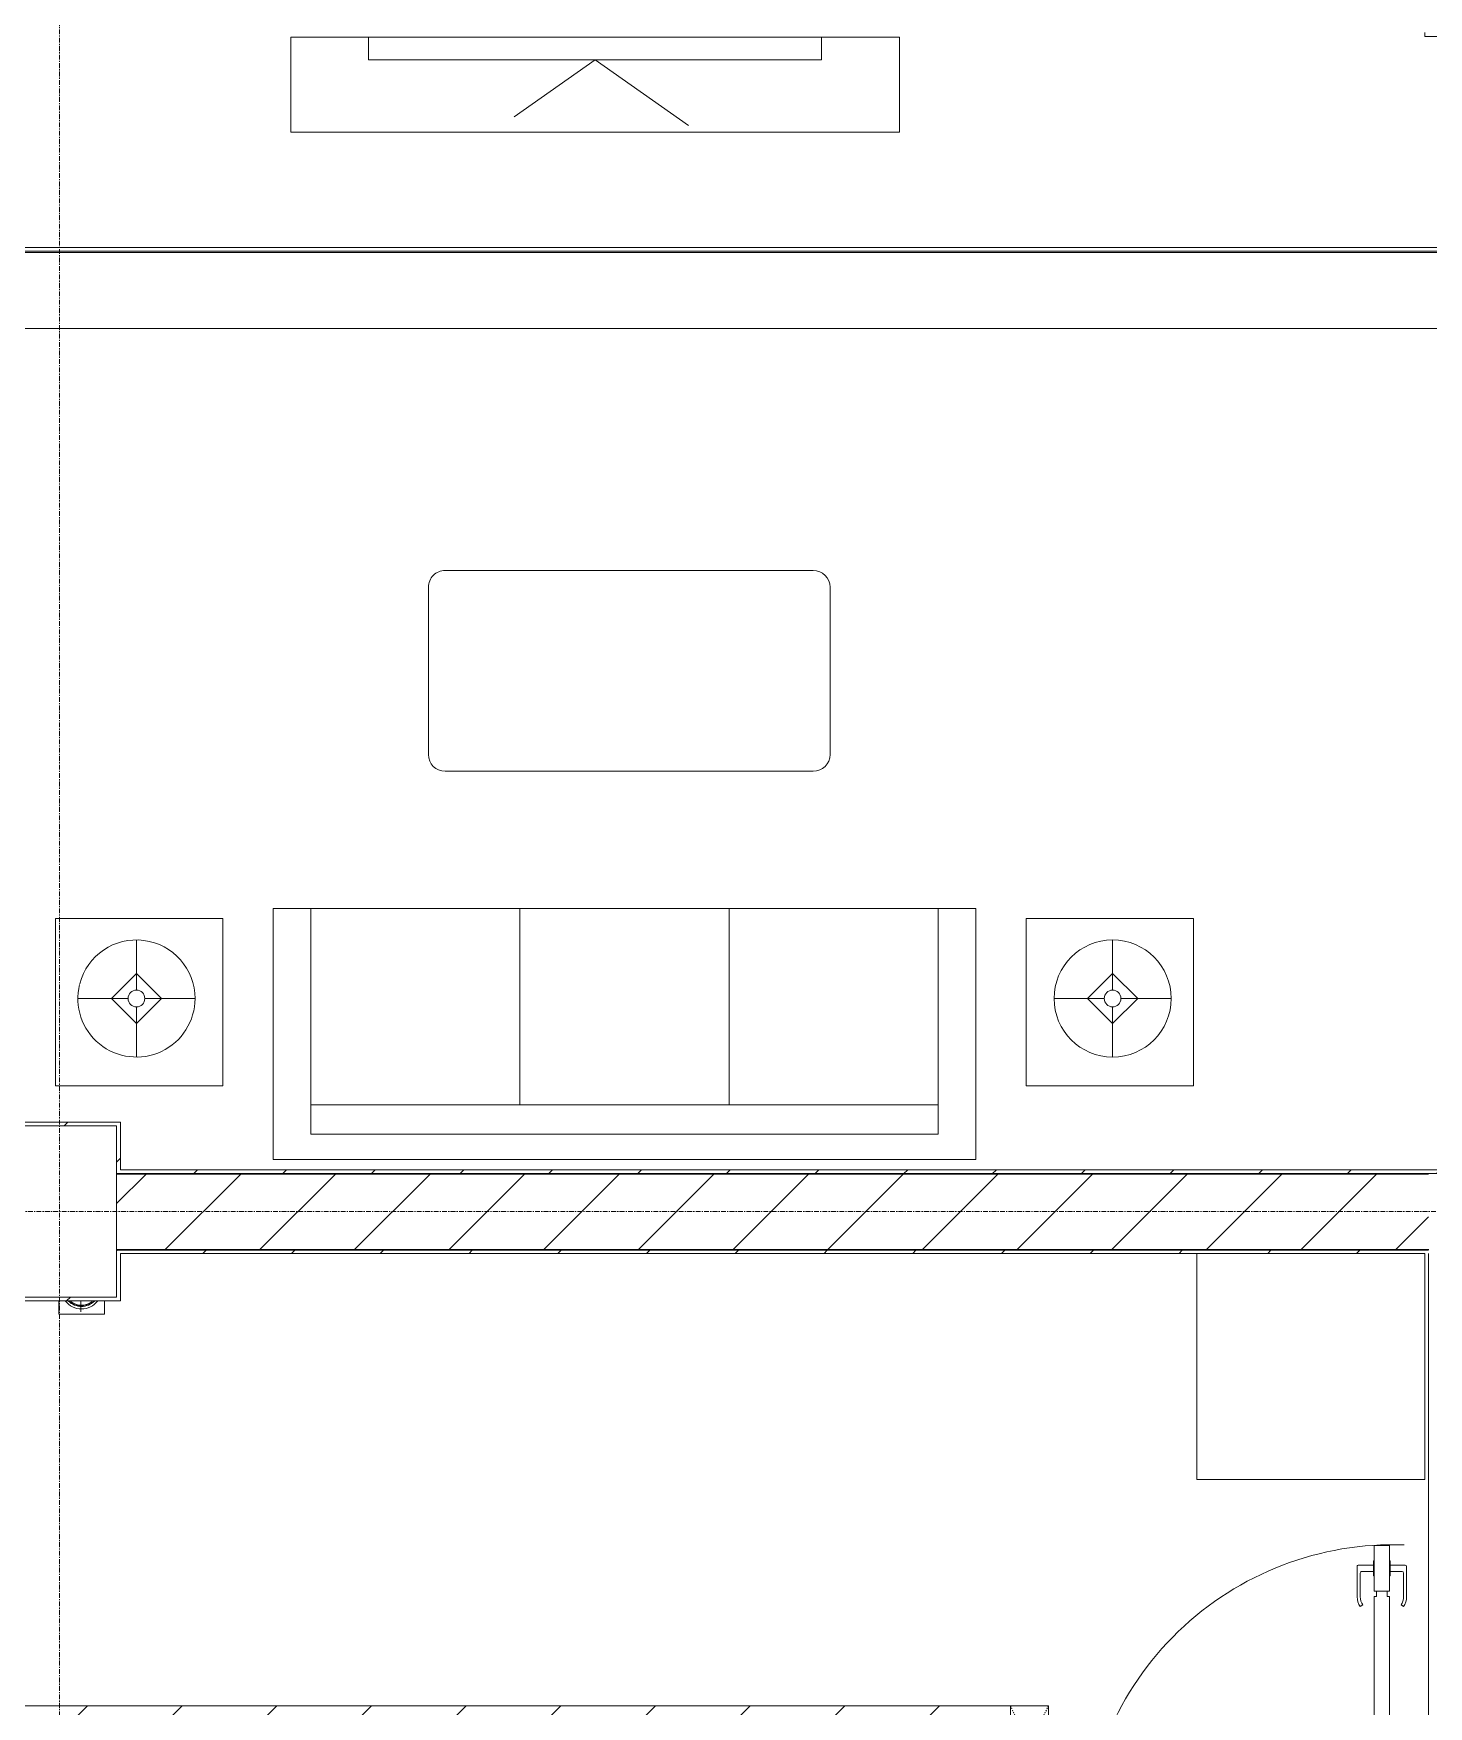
# Model space of a CAD drawing. Header units: millimetres. Extents: x 5357 to 201988, y -16345 to 109895.
# Drawn here: x 108084 to 111752, y 60435 to 64835 of the extents above; entities that cross this region are included whole.
import ezdxf

# ---------------------------------------------------------------- set-up
doc = ezdxf.new("R2010")
doc.units = ezdxf.units.MM
for name, pattern in [('Dash', [6, 3, -3]), ('Grid Line', [22.225, 12.7, -3.175, 3.175, -3.175]), ('IMPORT-CENTER _3_', [10.16, 6.35, -1.27, 1.27, -1.27])]:
    doc.linetypes.add(name, pattern=pattern)
for name, color, linetype, lineweight in [('0-1', 7, 'Continuous', 5), ('A-DETL-GENF-1', 53, 'Continuous', 9), ('A-DOOR-1', 53, 'Continuous', 9), ('A-FLOR-1', 10, 'Continuous', 9), ('A-FLOR-2', 53, 'Continuous', 9), ('A-WALL', 113, 'Continuous', 9), ('A-WALL-1', 9, 'Continuous', 18), ('A-WALL-4', 113, 'Continuous', 18), ('A-WALL-PATT-1', 10, 'Continuous', 9), ('A-WALL-PATT-2', 53, 'Continuous', 9), ('A-WALL-PATT-3', 111, 'Continuous', 9), ('G-IMPT', 8, 'Continuous', 9), ('G-IMPT-1', 254, 'Continuous', 9), ('G-IMPT-2', 8, 'IMPORT-CENTER _3_', 9), ('I-FURN', 30, 'Continuous', 9), ('I-FURN-1', 53, 'Continuous', 9), ('I-WALL-1', 9, 'Continuous', 18), ('M-EQPM', 50, 'Continuous', 9), ('S-COLS-2', 9, 'Continuous', 18), ('S-COLS-4', 53, 'Continuous', 9), ('S-COLS-HDLN-1', 53, 'Dash', 9), ('S-GRID-1', 1, 'Grid Line', 9)]:
    doc.layers.add(name, color=color, linetype=linetype, lineweight=lineweight)
pattern_1 = [(45, (0, 0), (-124.4508, 124.4508), [])]
pattern_2 = [(45, (0, 0), (-116.67262, 116.67262), [])]

# ---------------------------------------------------------------- blocks, each defined once
blk = doc.blocks.new('NCV_TKTC_KET CAU_rvt-1-TKCS_MB SÂN ĐƯỜNG NỘI BỘ')
at = {"layer": 'A-FLOR-1'}
blk.add_line((111752.1, 60037.1), (111752.1, 61626.9), dxfattribs=at)
at = {"layer": 'A-FLOR-2'}
blk.add_line((111752.1, 61626.9), (111752.1, 60036.9), dxfattribs=at)
at = {"layer": 'S-COLS-2'}
for p, q in [((108302.6, 61961.9), (107452.6, 61961.9)), ((108302.6, 61511.9), (108302.6, 61961.9)), ((107452.6, 61511.9), (108302.6, 61511.9))]:
    blk.add_line(p, q, dxfattribs=at)
blk = doc.blocks.new('MAY GIAT - MAY GIAT_dwg-348053-TKCS_MB SÂN ĐƯỜNG NỘI BỘ')
at = {"layer": 'G-IMPT-1', "flags": 128}
blk.add_lwpolyline([(5, 596.6), (5, 2.3), (605, 2.3), (605, 596.6)], dxfattribs=at)
blk = doc.blocks.new('MAY GIAT - MAY GIAT-348233-TKCS_MB SÂN ĐƯỜNG NỘI BỘ')
at = {"layer": 'I-FURN-1'}
for p, q in [((5, 596.6), (5, 2.3)), ((605, 2.3), (605, 596.6)), ((5, 2.3), (605, 2.3))]:
    blk.add_line(p, q, dxfattribs=at)
blk.add_blockref('MAY GIAT - MAY GIAT_dwg-348053-TKCS_MB SÂN ĐƯỜNG NỘI BỘ', (0, 0))
blk = doc.blocks.new('G1_SOF - BO TRU - 100x200-V106-TKCS_MB SÂN ĐƯỜNG NỘI BỘ')
at = {"layer": 'S-COLS-2'}
for p, q in [((50, 100), (-50, 100)), ((-50, 100), (-50, -100)), ((50, -100), (50, 100)), ((-50, -100), (50, -100))]:
    blk.add_line(p, q, dxfattribs=at)
at = {"layer": 'S-COLS-HDLN-1'}
for p, q in [((50, 100), (-50, -100)), ((-50, 100), (50, -100))]:
    blk.add_line(p, q, dxfattribs=at)
blk = doc.blocks.new('LOBBY_SOFA_1 - LOBBY_SOFA_1-V122-TKCS_MB SÂN ĐƯỜNG NỘI BỘ')
at = {"layer": 'I-FURN'}
for p, q in [((-2556, 0), (-2556, -660)), ((-708, 0), (-2556, 0)), ((-708, -660), (-708, 0)), ((-2457, -66), (-2457, -660)), ((-807, -66), (-2457, -66)), ((-807, -660), (-807, -66)), ((-807, -143), (-2457, -143)), ((-1907, -143), (-1907, -660)), ((-1357, -143), (-1357, -660)), ((-3128.2, -193.5), (-2688.2, -193.5)), ((-3128.2, -633.5), (-3128.2, -193.5)), ((-2688.2, -193.5), (-2688.2, -633.5)), ((-575.9, -193.5), (-575.9, -633.5)), ((-135.9, -193.5), (-575.9, -193.5)), ((-135.9, -633.5), (-135.9, -193.5)), ((-2915.4, -269), (-2915.4, -401)), ((-348.6, -269), (-348.6, -399.8)), ((-2915.4, -357), (-2981.4, -423)), ((-2849.4, -423), (-2915.4, -357)), ((-414.6, -423), (-348.6, -357)), ((-348.6, -357), (-282.6, -423)), ((-2937.4, -423), (-3069.4, -423)), ((-2981.4, -423), (-2915.4, -489)), ((-2915.4, -489), (-2849.4, -423)), ((-2893.4, -423), (-2761.4, -423)), ((-370.6, -423), (-502.6, -423)), ((-348.6, -489), (-414.6, -423)), ((-282.6, -423), (-348.6, -489)), ((-326.6, -423), (-194.6, -423)), ((-2915.4, -445), (-2915.4, -577)), ((-348.6, -445), (-348.6, -577)), ((-2688.2, -633.5), (-3128.2, -633.5)), ((-575.9, -633.5), (-135.9, -633.5)), ((-2556, -660), (-708, -660)), ((-1160.3, -1020.5), (-2128.3, -1020.5)), ((-2172.3, -1064.5), (-2172.3, -1504.5)), ((-1116.3, -1504.5), (-1116.3, -1064.5)), ((-2128.3, -1548.5), (-1160.3, -1548.5))]:
    blk.add_line(p, q, dxfattribs=at)
for centre, radius in [((-2915.4, -423), 154), ((-2915.4, -423), 22), ((-348.6, -423), 22)]:
    blk.add_circle(centre, radius, dxfattribs=at)
for centre, radius, start, end in [((-348.6, -423), 154, 346.1538, 180), ((-348.6, -423), 154, 180, 345.4794), ((-2128.3, -1064.5), 44, 90, 180), ((-1160.3, -1064.5), 44, 0, 90), ((-2128.3, -1504.5), 44, 180, 270), ((-1160.3, -1504.5), 44, 270, 0)]:
    blk.add_arc(centre, radius, start, end, dxfattribs=at)
at = {"layer": 'I-FURN-1'}
for p, q in [((-708, 0), (-2556, 0)), ((-2556, 0), (-2556, -660)), ((-708, -660), (-708, 0)), ((-2688.2, -193.5), (-3128.2, -193.5)), ((-3128.2, -193.5), (-3128.2, -633.5)), ((-2688.2, -633.5), (-2688.2, -193.5)), ((-135.9, -193.5), (-575.9, -193.5)), ((-575.9, -193.5), (-575.9, -633.5)), ((-135.9, -633.5), (-135.9, -193.5)), ((-3128.2, -633.5), (-2688.2, -633.5)), ((-575.9, -633.5), (-135.9, -633.5)), ((-2556, -660), (-708, -660)), ((-1160.3, -1020.5), (-2128.3, -1020.5)), ((-2172.3, -1064.5), (-2172.3, -1504.5)), ((-1116.3, -1504.5), (-1116.3, -1064.5)), ((-2128.3, -1548.5), (-1160.3, -1548.5))]:
    blk.add_line(p, q, dxfattribs=at)
for centre, start, end in [((-2128.3, -1064.5), 90, 180), ((-1160.3, -1064.5), 0, 90), ((-2128.3, -1504.5), 180, 270), ((-1160.3, -1504.5), 270, 0)]:
    blk.add_arc(centre, 44, start, end, dxfattribs=at)
blk = doc.blocks.new('RES_BAN AN - RES_BAN AN-V148-TKCS_MB SÂN ĐƯỜNG NỘI BỘ')
at = {"layer": 'I-FURN-1'}
for p, q in [((0, 250), (1600, 250)), ((0, 0), (0, 250)), ((1600, 250), (1600, 0)), ((1600, 0), (0, 0))]:
    blk.add_line(p, q, dxfattribs=at)
blk = doc.blocks.new('KE TIVI-2 - KE TIVI-2-V149-TKCS_MB SÂN ĐƯỜNG NỘI BỘ')
at = {"layer": 'I-FURN-1'}
for p, q in [((0, 60), (-245.7, 232.1)), ((213, 209.1), (0, 60)), ((-595.6, 60), (595.6, 60)), ((-595.6, 0), (-595.6, 60)), ((595.6, 60), (595.6, 0)), ((595.6, 0), (-595.6, 0))]:
    blk.add_line(p, q, dxfattribs=at)
blk = doc.blocks.new('DOOR_CW_01 CANH MO-PANEL KINH - DIG_01-900x2200-CỬA NHÔM KÍNH-400860-TKCS_MB SÂN ĐƯỜNG NỘI BỘ')
at = {"layer": 'A-DETL-GENF-1'}
for p, q in [((-397, -182), (-397, -62)), ((-397, -62), (-357, -62)), ((-357, -62), (-357, -182)), ((-357, -182), (-397, -182)), ((-397, -196), (-391, -196)), ((-397, -738), (-397, -196)), ((-391, -196), (-391, -182)), ((-391, -182), (-363, -182)), ((-363, -182), (-363, -196)), ((-357, -196), (-363, -196)), ((-357, -196), (-357, -738)), ((-442, -737), (-442, -816.5)), ((-434, -799.5), (-434, -737)), ((-433.9, -711.2), (-427.3, -715.8)), ((-397, -738), (-391, -738)), ((-391, -752), (-391, -738)), ((-357, -738), (-363, -738)), ((-363, -738), (-363, -752)), ((-320.1, -711.2), (-326.7, -715.8)), ((-320, -799.5), (-320, -737)), ((-312, -737), (-312, -816.5)), ((-357, -752), (-397, -752)), ((-397, -752), (-397, -872)), ((-363, -752), (-391, -752)), ((-357, -872), (-357, -752)), ((-399, -820.5), (-438, -820.5)), ((-399, -803.5), (-430, -803.5)), ((-399, -792.2), (-399, -831.8)), ((-397, -792.2), (-399, -792.2)), ((-399, -831.8), (-397, -831.8)), ((-397, -792.2), (-397, -831.8)), ((-357, -792.2), (-357, -831.8)), ((-357, -792.2), (-355, -792.2)), ((-355, -831.8), (-357, -831.8)), ((-355, -792.2), (-355, -831.8)), ((-355, -803.5), (-324, -803.5)), ((-355, -820.5), (-316, -820.5)), ((-397, -872), (-357, -872))]:
    blk.add_line(p, q, dxfattribs=at)
blk.add_circle((-407, -60), 10, dxfattribs=at)
for centre, radius, start, end in [((-407, -60), 814, 268, 0), ((-397, -737), 45, 145, 180), ((-397, -737), 37, 145, 180), ((-357, -737), 37, 0, 35), ((-357, -737), 45, 360, 35), ((-438, -816.5), 4, 180, 270), ((-430, -799.5), 4, 180, 270), ((-324, -799.5), 4, 270, 0), ((-316, -816.5), 4, 270, 0)]:
    blk.add_arc(centre, radius, start, end, dxfattribs=at)
at = {"layer": 'A-DOOR-1'}
for p, q in [((-450, -50), (-450, 50)), ((-450, 50), (-400, 50)), ((-400, 50), (-400, 0)), ((400, 0), (400, 50)), ((400, 50), (450, 50)), ((450, 50), (450, -50)), ((-410, 0), (-410, -50)), ((-400, 0), (-410, 0)), ((410, 0), (400, 0)), ((410, -50), (410, 0)), ((-410, -50), (-450, -50)), ((-407, -50), (-382, -50)), ((450, -50), (410, -50))]:
    blk.add_line(p, q, dxfattribs=at)
blk = doc.blocks.new('NCV_TKTC_TANG 1_rvt-1-TKCS_MB SÂN ĐƯỜNG NỘI BỘ')
at = {"layer": 'A-WALL-PATT-1'}
h = blk.add_hatch(dxfattribs=at)
h.set_pattern_fill('FP_1', color=256, style=0, pattern_type=2)
h.set_pattern_definition(pattern_1)
h.paths.add_polyline_path([(110487.8, 60336.9), (110652.6, 60336.9), (110652.6, 60436.9), (107652.6, 60436.9), (107652.6, 60336.9), (109454.5, 60336.9)])
at = {"layer": 'A-WALL-PATT-2'}
h = blk.add_hatch(dxfattribs=at)
h.set_pattern_fill('FP_2', color=256, style=0, pattern_type=2)
h.set_pattern_definition(pattern_2)
h.paths.add_polyline_path([(111764.4, 64826.9), (116242.6, 64826.9), (116242.6, 64836.9), (111742.6, 64836.9), (111742.6, 64826.9), (111763.9, 64826.9)])
h = blk.add_hatch(dxfattribs=at)
h.set_pattern_fill('FP_2', color=256, style=0, pattern_type=2)
h.set_pattern_definition(pattern_2)
h.paths.add_polyline_path([(108302.7, 61962), (108312.6, 61962), (108311.2, 61972), (107662.6, 61972), (107662.6, 61962), (108302.7, 61962)])
h = blk.add_hatch(dxfattribs=at)
h.set_pattern_fill('FP_2', color=256, style=0, pattern_type=2)
h.set_pattern_definition(pattern_2)
h.paths.add_polyline_path([(108302.6, 61836.9), (108312.6, 61836.9), (108312.6, 61962), (108302.6, 61961.9), (108302.6, 61846.9)])
h = blk.add_hatch(dxfattribs=at)
h.set_pattern_fill('FP_2', color=256, style=0, pattern_type=2)
h.set_pattern_definition(pattern_2)
h.paths.add_polyline_path([(112544.3, 61836.9), (115152.6, 61836.9), (115152.6, 61846.9), (108312.6, 61845.6), (108312.6, 61836.9), (112458.8, 61836.9)])
h = blk.add_hatch(dxfattribs=at)
h.set_pattern_fill('FP_2', color=256, style=0, pattern_type=2)
h.set_pattern_definition(pattern_2)
h.paths.add_polyline_path([(111752.1, 61626.9), (111752.6, 61626.9), (111750.9, 61635.3), (108302.6, 61635.3), (108302.6, 61626.9), (111745.2, 61626.9)])
h = blk.add_hatch(dxfattribs=at)
h.set_pattern_fill('FP_2', color=256, style=0, pattern_type=2)
h.set_pattern_definition(pattern_2)
h.paths.add_polyline_path([(108296.5, 61501.9), (108302.6, 61501.9), (108302.6, 61511.9), (107652.6, 61511.9), (107652.6, 61501.9), (108244.1, 61501.9)])
at = {"layer": 'A-WALL-1'}
blk.add_line((110652.6, 60436.9), (107652.6, 60436.9), dxfattribs=at)
at = {"layer": 'I-WALL-1'}
for p, q in [((111742.6, 64836.9), (111742.6, 64826.9)), ((111742.6, 64826.9), (116242.6, 64826.9)), ((108312.6, 61972), (107662.6, 61972)), ((107662.6, 61962), (108302.6, 61962)), ((108302.6, 61962), (108302.6, 61836.9)), ((108312.6, 61962), (108312.6, 61972)), ((108312.6, 61846.9), (108312.6, 61962)), ((108302.6, 61836.9), (108312.6, 61836.9)), ((115142.6, 61846.9), (108312.6, 61846.9)), ((108312.6, 61836.9), (115152.6, 61836.9)), ((111752.6, 61636.9), (108302.6, 61636.9)), ((108302.6, 61636.9), (108302.6, 61626.9)), ((108302.6, 61626.9), (108302.6, 61511.9)), ((108312.6, 61626.9), (111742.6, 61626.9)), ((108312.6, 61501.9), (108312.6, 61626.9)), ((108302.6, 61511.9), (107652.6, 61511.9)), ((107652.6, 61501.9), (108302.6, 61501.9)), ((108302.6, 61501.9), (108312.6, 61501.9))]:
    blk.add_line(p, q, dxfattribs=at)
at = {"layer": 'A-DOOR-1', "rotation": 180}
blk.add_blockref('DOOR_CW_01 CANH MO-PANEL KINH - DIG_01-900x2200-CỬA NHÔM KÍNH-400860-TKCS_MB SÂN ĐƯỜNG NỘI BỘ', (111252.6, 59986.9), dxfattribs=at)
at = {"layer": 'I-FURN-1', "rotation": 180}
for name, p in [('RES_BAN AN - RES_BAN AN-V148-TKCS_MB SÂN ĐƯỜNG NỘI BỘ', (110360.8, 64824.9)), ('KE TIVI-2 - KE TIVI-2-V149-TKCS_MB SÂN ĐƯỜNG NỘI BỘ', (109560.8, 64824.9)), ('LOBBY_SOFA_1 - LOBBY_SOFA_1-V122-TKCS_MB SÂN ĐƯỜNG NỘI BỘ', (108006.1, 61874.1))]:
    blk.add_blockref(name, p, dxfattribs=at)
at = {"layer": 'I-FURN-1'}
blk.add_blockref('MAY GIAT - MAY GIAT-348233-TKCS_MB SÂN ĐƯỜNG NỘI BỘ', (111137.6, 61030.3), dxfattribs=at)
at = {"layer": 'S-COLS-4'}
blk.add_blockref('G1_SOF - BO TRU - 100x200-V106-TKCS_MB SÂN ĐƯỜNG NỘI BỘ', (110702.6, 60336.9), dxfattribs=at)
blk = doc.blocks.new('TKTC_XREF_251221_MB TANG 1 - TKTC_XREF_260130_MB TANG 1_dwg_CUM U_DN100-V336-TKCS_MB SÂN ĐƯỜNG NỘI BỘ')
at = {"layer": 'G-IMPT'}
for radius, start, end in [(61, 315, 45), (69, 309.2851, 50.7149), (57, 321.17, 38.83)]:
    blk.add_arc((0, 0), radius, start, end, dxfattribs=at)
blk = doc.blocks.new('TKTC_XREF_251221_MB TANG 1 - TKTC_XREF_260130_MB TANG 1_dwg_$cc-V337-TKCS_MB SÂN ĐƯỜNG NỘI BỘ')
at = {"layer": 'G-IMPT'}
for start, end in [(137.5636, 221.9159), (139.1394, 220.3285)]:
    blk.add_arc((0, 0), 0.5, start, end, dxfattribs=at)
at = {"layer": 'G-IMPT-2'}
blk.add_line((-0.673, 0), (-0.357, 0), dxfattribs=at)
blk = doc.blocks.new('TKTC_XREF_251221_MB TANG 1 - TKTC_XREF_260130_MB TANG 1_dwg-4202109-TKCS_MB SÂN ĐƯỜNG NỘI BỘ')
at = {"layer": 'G-IMPT'}
blk.add_line((-95000.9, -339844.7), (-95000.9, -339879.8), dxfattribs=at)
at = {"layer": 'G-IMPT', "flags": 128}
blk.add_lwpolyline([(-95000.9, -339879.8), (-94881.3, -339879.8), (-94881.3, -339844.7)], dxfattribs=at)
at = {"extrusion": (0, 0, -1), "xscale": 0.7894736842105242, "yscale": 0.7894736842105242, "zscale": -0.7894736842105242, "rotation": 269.9999999984439}
blk.add_blockref('TKTC_XREF_251221_MB TANG 1 - TKTC_XREF_260130_MB TANG 1_dwg_CUM U_DN100-V336-TKCS_MB SÂN ĐƯỜNG NỘI BỘ', (94941.5, -339811.1), dxfattribs=at)
at = {"xscale": 90.00000000005122, "yscale": 90.00000000005122, "zscale": 90.00000000005122, "rotation": 90.37402677993775}
blk.add_blockref('TKTC_XREF_251221_MB TANG 1 - TKTC_XREF_260130_MB TANG 1_dwg_$cc-V337-TKCS_MB SÂN ĐƯỜNG NỘI BỘ', (-94943.3, -339812.6), dxfattribs=at)
blk = doc.blocks.new('TKTC_XREF_251221_MB TANG 1 - TKTC_XREF_251221_MB TANG 1-2038492-TKCS_MB SÂN ĐƯỜNG NỘI BỘ')
blk.add_blockref('TKTC_XREF_251221_MB TANG 1 - TKTC_XREF_260130_MB TANG 1_dwg-4202109-TKCS_MB SÂN ĐƯỜNG NỘI BỘ', (169499.1, 384109.7))

msp = doc.modelspace()

# ---------------------------------------------------------------- hatches: boundary and pattern name
at = {"layer": 'A-WALL-PATT-3'}
h = msp.add_hatch(dxfattribs=at)
h.set_pattern_fill('FP_1', color=256, style=0, pattern_type=2)
h.set_pattern_definition(pattern_1)
h.paths.add_polyline_path([(111752.2, 61635.3), (111752.1, 61835.3), (108302.6, 61835.3), (108302.6, 61635.3), (111752.1, 61635.3)])
h.paths.add_polyline_path([(114048, 61635.3), (115152.6, 61636.9), (115152.6, 61835.3), (111952.2, 61835.3), (111952.2, 61635.3), (113901.8, 61635.3)])

# ---------------------------------------------------------------- linework, layer by layer
at = {"layer": 'A-WALL'}
for p, q in [((107662.6, 64271.9), (111942.6, 64271.9)), ((111942.6, 64261.9), (107662.6, 64261.9)), ((107662.6, 64258.6), (111942.6, 64258.6)), ((114952.6, 64058.6), (107662.6, 64058.6))]:
    msp.add_line(p, q, dxfattribs=at)
at = {"layer": 'A-WALL-4'}
for p, q in [((111752.2, 61835.3), (108302.6, 61835.3)), ((108302.6, 61835.3), (108302.6, 61635.3)), ((108302.6, 61635.3), (111752.2, 61635.3))]:
    msp.add_line(p, q, dxfattribs=at)
at = {"layer": 'S-GRID-1'}
for p, q in [((108152.6, 20960.6), (108152.6, 80482.7)), ((131551.8, 61736.9), (29351.8, 61736.9))]:
    msp.add_line(p, q, dxfattribs=at)

# ---------------------------------------------------------------- block references
at = {"layer": '0-1'}
for name in ['NCV_TKTC_KET CAU_rvt-1-TKCS_MB SÂN ĐƯỜNG NỘI BỘ', 'NCV_TKTC_TANG 1_rvt-1-TKCS_MB SÂN ĐƯỜNG NỘI BỘ']:
    msp.add_blockref(name, (0, 0), dxfattribs=at)
at = {"layer": 'M-EQPM'}
msp.add_blockref('TKTC_XREF_251221_MB TANG 1 - TKTC_XREF_251221_MB TANG 1-2038492-TKCS_MB SÂN ĐƯỜNG NỘI BỘ', (33652.6, 17236.9), dxfattribs=at)

doc.saveas('drawing.dxf')
